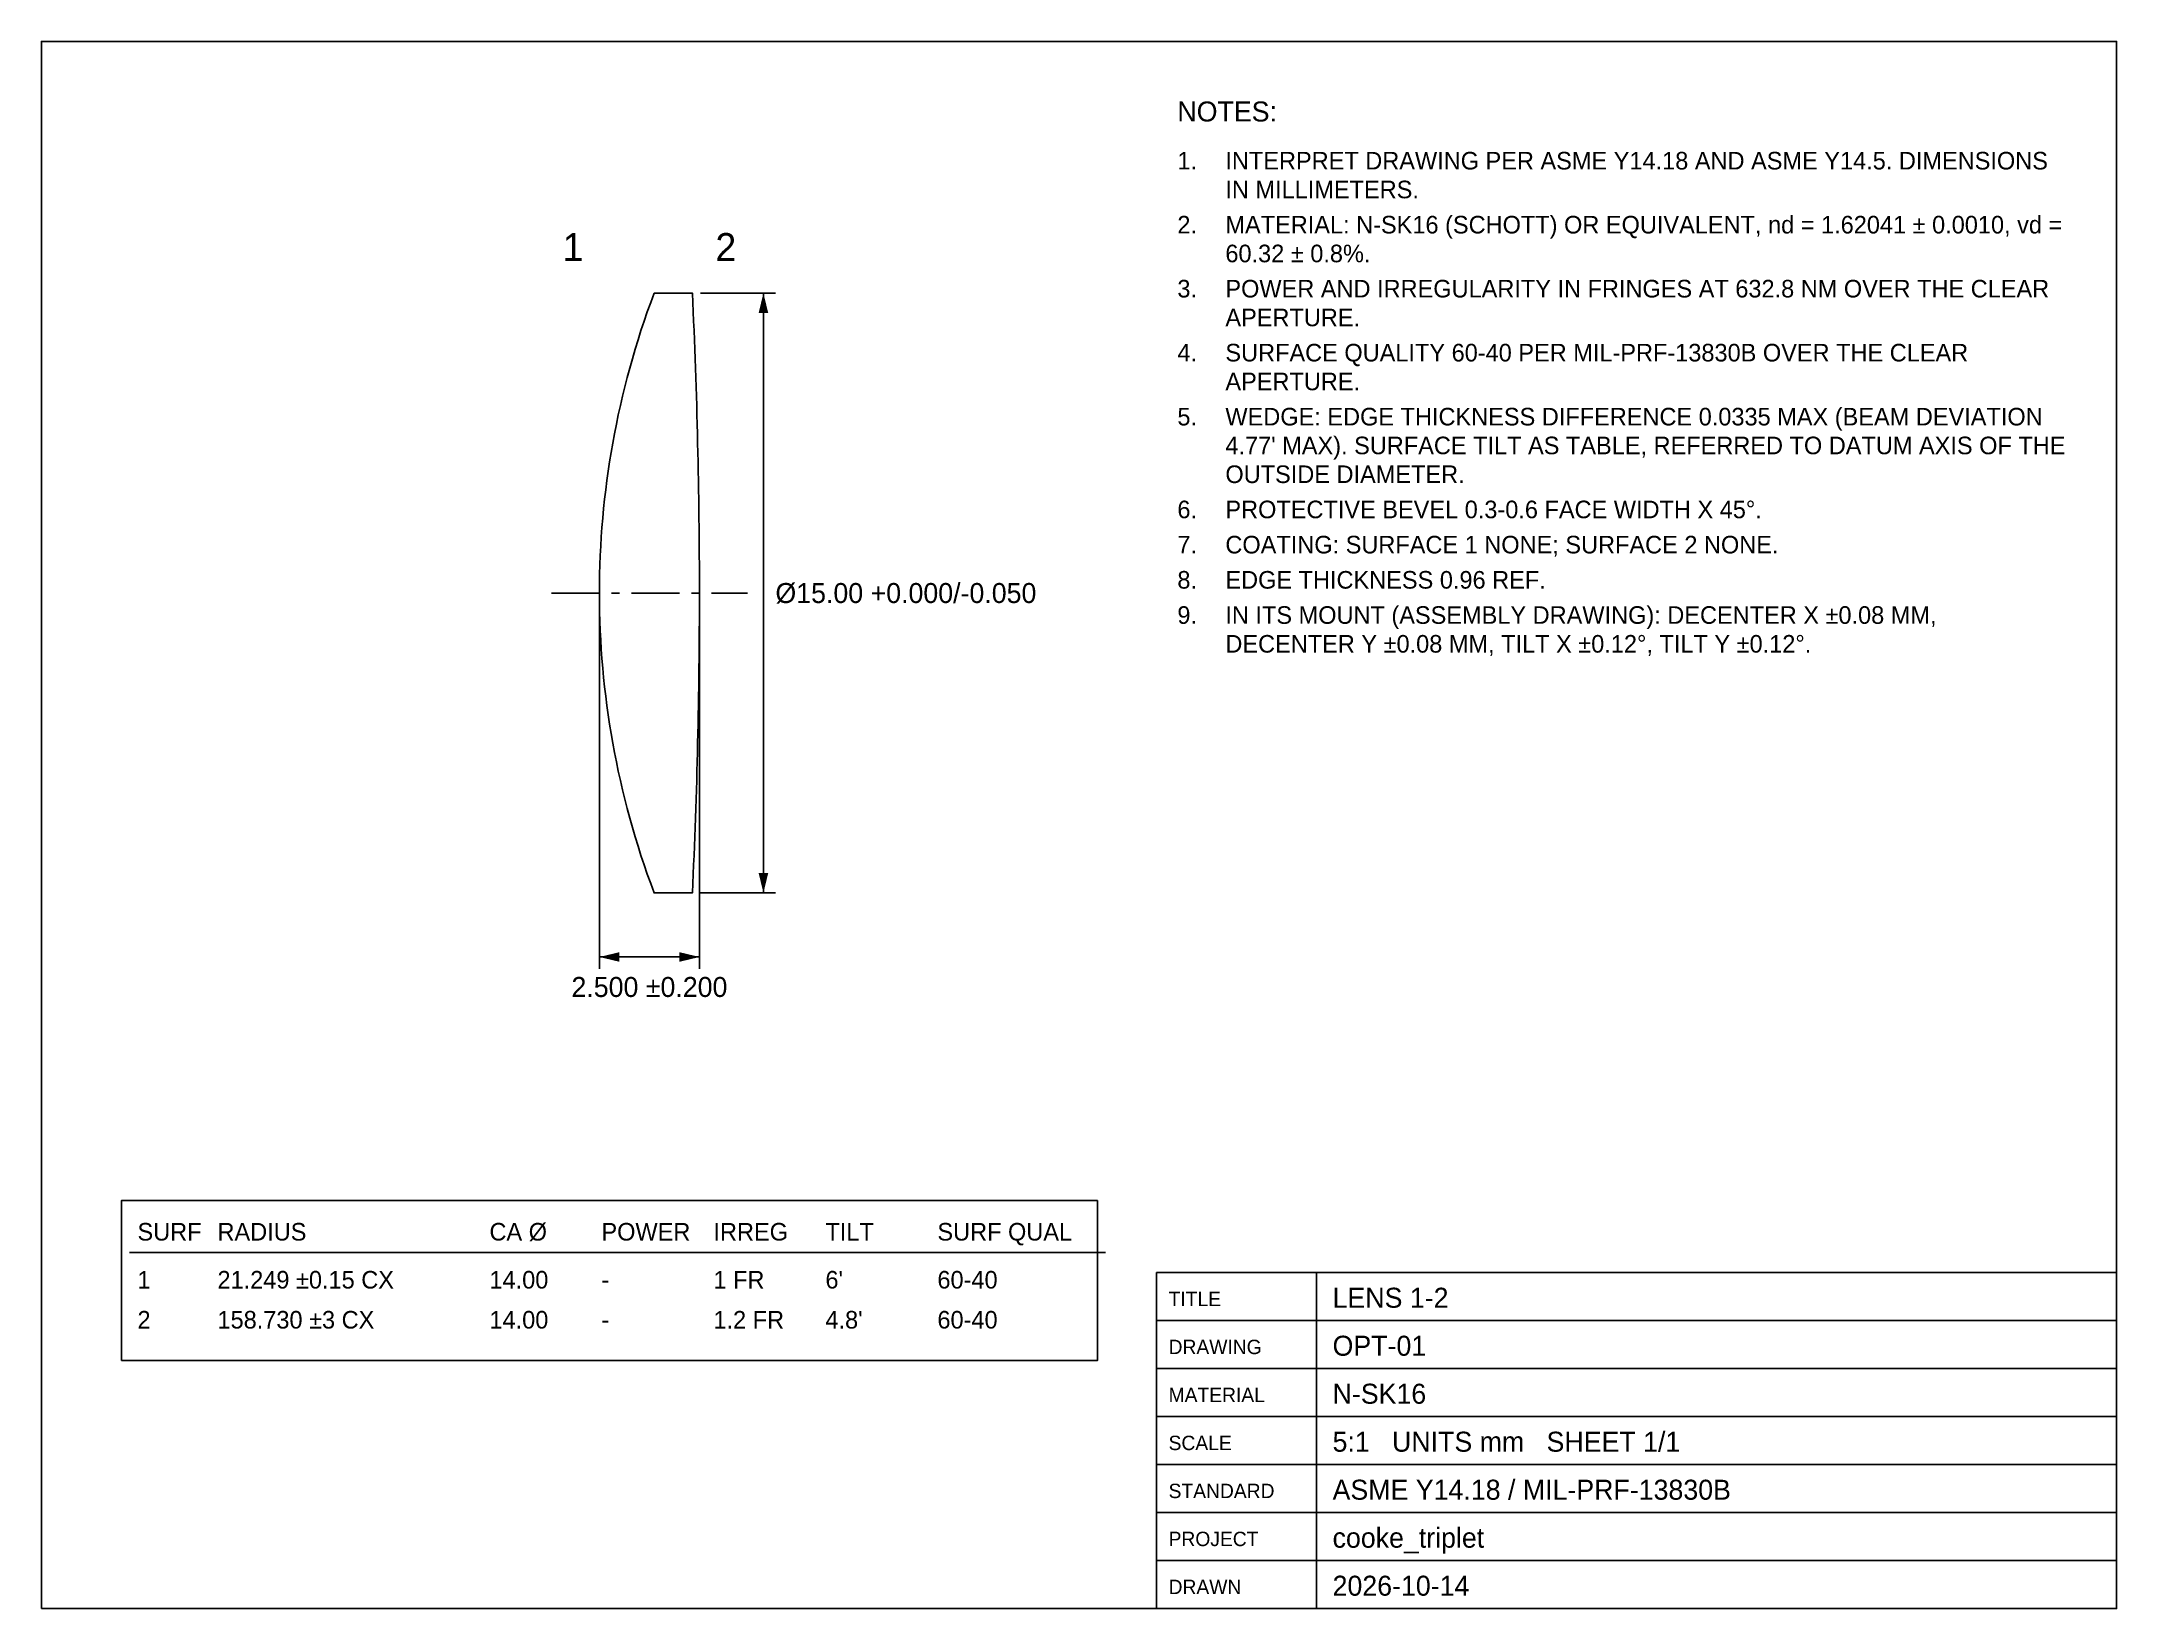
# Model space of a CAD drawing. Header units: millimetres. Extents: x 10 to 269, y 10 to 206.
import ezdxf
from ezdxf.enums import TextEntityAlignment as Align

# ---------------------------------------------------------------- set-up
doc = ezdxf.new("R2010")
doc.units = ezdxf.units.MM
doc.linetypes.add('CENTER', pattern=[10, 6, -1.5, 1, -1.5])
for name, color, linetype in [('CENTER', 1, 'CENTER'), ('DIMENSIONS', 3, 'CONTINUOUS'), ('FRAME', 7, 'CONTINUOUS'), ('OUTLINE', 7, 'CONTINUOUS'), ('TABLES', 8, 'CONTINUOUS'), ('TEXT', 7, 'CONTINUOUS')]:
    doc.layers.add(name, color=color, linetype=linetype)

msp = doc.modelspace()

# ---------------------------------------------------------------- linework, layer by layer
at = {"layer": 'CENTER'}
msp.add_line((73.75, 136.95), (98.25, 136.95), dxfattribs=at)
at = {"layer": 'DIMENSIONS'}
for p, q in [((92.363567, 174.45), (101.75, 174.45)), ((100.25, 99.45), (100.25, 174.45)), ((79.75, 135.95), (79.75, 89.95)), ((92.25, 135.95), (92.25, 89.95)), ((92.363567, 99.45), (101.75, 99.45)), ((79.75, 91.45), (92.25, 91.45))]:
    msp.add_line(p, q, dxfattribs=at)
for points in [[(100.25, 174.45), (99.65, 171.95), (100.85, 171.95)], [(100.25, 99.45), (100.85, 101.95), (99.65, 101.95)], [(79.75, 91.45), (82.25, 90.85), (82.25, 92.05)], [(92.25, 91.45), (89.75, 92.05), (89.75, 90.85)]]:
    msp.add_solid(points, dxfattribs=at)
at = {"layer": 'FRAME'}
msp.add_lwpolyline([(10, 10), (269.4, 10), (269.4, 205.9), (10, 205.9)], close=True, dxfattribs=at)
at = {"layer": 'OUTLINE'}
msp.add_lwpolyline([(86.587847, 174.45), (86.153639, 173.278125), (85.735007, 172.10625), (85.331757, 170.934375), (84.943705, 169.7625), (84.570676, 168.590625), (84.212505, 167.41875), (83.869036, 166.246875), (83.540121, 165.075), (83.22562, 163.903125), (82.925402, 162.73125), (82.639341, 161.559375), (82.367321, 160.3875), (82.109231, 159.215625), (81.864968, 158.04375), (81.634434, 156.871875), (81.417539, 155.7), (81.214198, 154.528125), (81.024333, 153.35625), (80.84787, 152.184375), (80.684742, 151.0125), (80.534887, 149.840625), (80.398248, 148.66875), (80.274775, 147.496875), (80.164422, 146.325), (80.067146, 145.153125), (79.982913, 143.98125), (79.911691, 142.809375), (79.853454, 141.6375), (79.80818, 140.465625), (79.775854, 139.29375), (79.756463, 138.121875), (79.75, 136.95), (79.756463, 135.778125), (79.775854, 134.60625), (79.80818, 133.434375), (79.853454, 132.2625), (79.911691, 131.090625), (79.982913, 129.91875), (80.067146, 128.746875), (80.164422, 127.575), (80.274775, 126.403125), (80.398248, 125.23125), (80.534887, 124.059375), (80.684742, 122.8875), (80.84787, 121.715625), (81.024333, 120.54375), (81.214198, 119.371875), (81.417539, 118.2), (81.634434, 117.028125), (81.864968, 115.85625), (82.109231, 114.684375), (82.367321, 113.5125), (82.639341, 112.340625), (82.925402, 111.16875), (83.22562, 109.996875), (83.540121, 108.825), (83.869036, 107.653125), (84.212505, 106.48125), (84.570676, 105.309375), (84.943705, 104.1375), (85.331757, 102.965625), (85.735007, 101.79375), (86.153639, 100.621875), (86.587847, 99.45), (91.363567, 99.45), (91.418132, 100.621875), (91.470962, 101.79375), (91.522055, 102.965625), (91.571414, 104.1375), (91.619038, 105.309375), (91.664927, 106.48125), (91.709082, 107.653125), (91.751504, 108.825), (91.792191, 109.996875), (91.831146, 111.16875), (91.868367, 112.340625), (91.903855, 113.5125), (91.937611, 114.684375), (91.969634, 115.85625), (91.999926, 117.028125), (92.028485, 118.2), (92.055312, 119.371875), (92.080408, 120.54375), (92.103772, 121.715625), (92.125405, 122.8875), (92.145307, 124.059375), (92.163478, 125.23125), (92.179918, 126.403125), (92.194627, 127.575), (92.207605, 128.746875), (92.218853, 129.91875), (92.22837, 131.090625), (92.236157, 132.2625), (92.242213, 133.434375), (92.246539, 134.60625), (92.249135, 135.778125), (92.25, 136.95), (92.249135, 138.121875), (92.246539, 139.29375), (92.242213, 140.465625), (92.236157, 141.6375), (92.22837, 142.809375), (92.218853, 143.98125), (92.207605, 145.153125), (92.194627, 146.325), (92.179918, 147.496875), (92.163478, 148.66875), (92.145307, 149.840625), (92.125405, 151.0125), (92.103772, 152.184375), (92.080408, 153.35625), (92.055312, 154.528125), (92.028485, 155.7), (91.999926, 156.871875), (91.969634, 158.04375), (91.937611, 159.215625), (91.903855, 160.3875), (91.868367, 161.559375), (91.831146, 162.73125), (91.792191, 163.903125), (91.751504, 165.075), (91.709082, 166.246875), (91.664927, 167.41875), (91.619038, 168.590625), (91.571414, 169.7625), (91.522055, 170.934375), (91.470962, 172.10625), (91.418132, 173.278125), (91.363567, 174.45)], close=True, dxfattribs=at)
at = {"layer": 'TABLES'}
for p, q in [((21, 54.5), (143, 54.5)), ((169.4, 10), (169.4, 52))]:
    msp.add_line(p, q, dxfattribs=at)
for points in [[(20, 41), (142, 41), (142, 61), (20, 61)], [(149.4, 46), (269.4, 46), (269.4, 52), (149.4, 52)], [(149.4, 40), (269.4, 40), (269.4, 46), (149.4, 46)], [(149.4, 34), (269.4, 34), (269.4, 40), (149.4, 40)], [(149.4, 28), (269.4, 28), (269.4, 34), (149.4, 34)], [(149.4, 22), (269.4, 22), (269.4, 28), (149.4, 28)], [(149.4, 16), (269.4, 16), (269.4, 22), (149.4, 22)], [(149.4, 10), (269.4, 10), (269.4, 16), (149.4, 16)]]:
    msp.add_lwpolyline(points, close=True, dxfattribs=at)

# ---------------------------------------------------------------- texts
at = {"layer": 'TEXT'}
for s, height, p in [('NOTES:', 2.5, (152, 195.9)), ('1.', 2.2, (152, 189.9)), ('INTERPRET DRAWING PER ASME Y14.18 AND ASME Y14.5. DIMENSIONS', 2.2, (158, 189.9)), ('IN MILLIMETERS.', 2.2, (158, 186.3)), ('MATERIAL: N-SK16 (SCHOTT) OR EQUIVALENT, nd = 1.62041 %%p 0.0010, vd =', 2.2, (158, 181.9)), ('2', 3.5, (94.25, 178.45)), ('2.', 2.2, (152, 181.9)), ('60.32 %%p 0.8%.', 2.2, (158, 178.3)), ('3.', 2.2, (152, 173.9)), ('POWER AND IRREGULARITY IN FRINGES AT 632.8 NM OVER THE CLEAR', 2.2, (158, 173.9)), ('APERTURE.', 2.2, (158, 170.3)), ('4.', 2.2, (152, 165.9)), ('SURFACE QUALITY 60-40 PER MIL-PRF-13830B OVER THE CLEAR', 2.2, (158, 165.9)), ('APERTURE.', 2.2, (158, 162.3)), ('5.', 2.2, (152, 157.9)), ('WEDGE: EDGE THICKNESS DIFFERENCE 0.0335 MAX (BEAM DEVIATION', 2.2, (158, 157.9)), ("4.77' MAX). SURFACE TILT AS TABLE, REFERRED TO DATUM AXIS OF THE", 2.2, (158, 154.3)), ('OUTSIDE DIAMETER.', 2.2, (158, 150.7)), ('6.', 2.2, (152, 146.3)), ('PROTECTIVE BEVEL 0.3-0.6 FACE WIDTH X 45%%d.', 2.2, (158, 146.3)), ('7.', 2.2, (152, 141.9)), ('COATING: SURFACE 1 NONE; SURFACE 2 NONE.', 2.2, (158, 141.9)), ('%%c15.00 +0.000/-0.050', 2.5, (101.75, 135.7)), ('8.', 2.2, (152, 137.5)), ('EDGE THICKNESS 0.96 REF.', 2.2, (158, 137.5)), ('9.', 2.2, (152, 133.1)), ('IN ITS MOUNT (ASSEMBLY DRAWING): DECENTER X %%p0.08 MM,', 2.2, (158, 133.1)), ('DECENTER Y %%p0.08 MM, TILT X %%p0.12%%d, TILT Y %%p0.12%%d.', 2.2, (158, 129.5)), ('SURF', 2.2, (22, 56)), ('RADIUS', 2.2, (32, 56)), ('CA %%c', 2.2, (66, 56)), ('POWER', 2.2, (80, 56)), ('IRREG', 2.2, (94, 56)), ('TILT', 2.2, (108, 56)), ('SURF QUAL', 2.2, (122, 56)), ('1', 2.2, (22, 50)), ('21.249 %%p0.15 CX', 2.2, (32, 50)), ('14.00', 2.2, (66, 50)), ('1 FR', 2.2, (94, 50)), ("6'", 2.2, (108, 50)), ('60-40', 2.2, (122, 50)), ('-', 2.2, (80, 50)), ('TITLE', 1.8, (150.9, 47.8)), ('LENS 1-2', 2.5, (171.4, 47.6)), ('2', 2.2, (22, 45)), ('158.730 %%p3 CX', 2.2, (32, 45)), ('14.00', 2.2, (66, 45)), ('1.2 FR', 2.2, (94, 45)), ("4.8'", 2.2, (108, 45)), ('60-40', 2.2, (122, 45)), ('-', 2.2, (80, 45)), ('OPT-01', 2.5, (171.4, 41.6)), ('DRAWING', 1.8, (150.9, 41.8)), ('MATERIAL', 1.8, (150.9, 35.8)), ('N-SK16', 2.5, (171.4, 35.6)), ('SCALE', 1.8, (150.9, 29.8)), ('5:1   UNITS mm   SHEET 1/1', 2.5, (171.4, 29.6)), ('ASME Y14.18 / MIL-PRF-13830B', 2.5, (171.4, 23.6)), ('STANDARD', 1.8, (150.9, 23.8)), ('PROJECT', 1.8, (150.9, 17.8)), ('cooke_triplet', 2.5, (171.4, 17.6)), ('DRAWN', 1.8, (150.9, 11.8)), ('2026-10-14', 2.5, (171.4, 11.6))]:
    msp.add_text(s, height=height, dxfattribs=at).set_placement(p)
msp.add_text('1', height=3.5, dxfattribs=at).set_placement((77.75, 178.45), align=Align.RIGHT)
msp.add_text('2.500 %%p0.200', height=2.5, dxfattribs=at).set_placement((86, 86.45), align=Align.CENTER)

doc.saveas('drawing.dxf')
